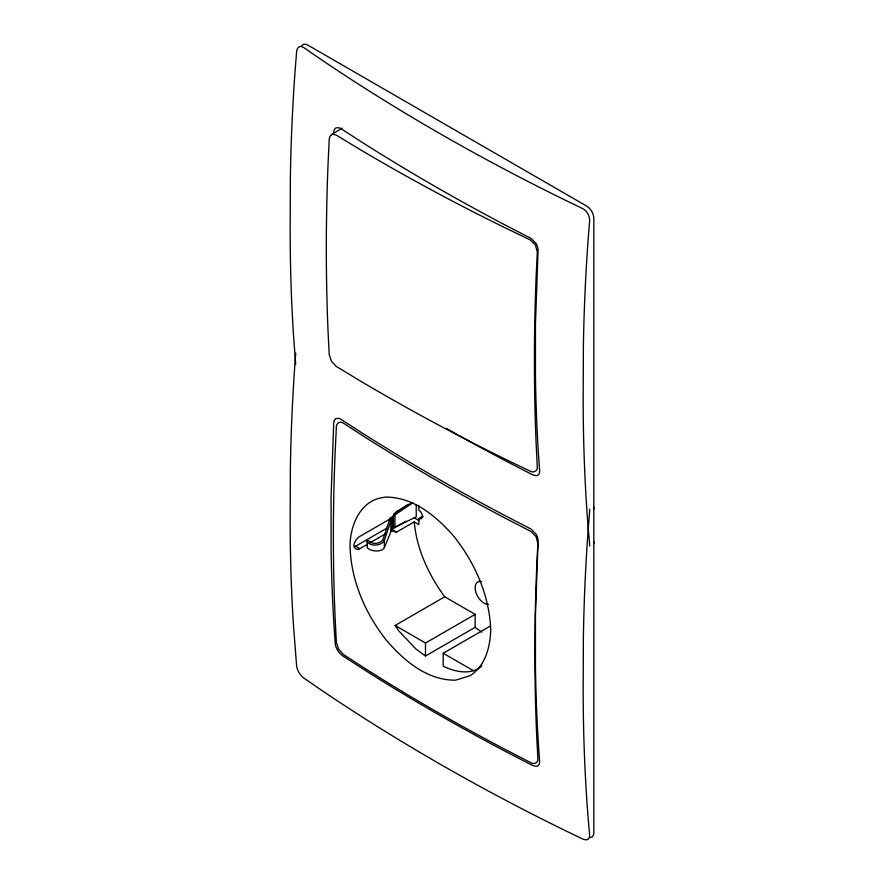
<?xml version="1.0" encoding="UTF-8"?>
<svg xmlns="http://www.w3.org/2000/svg" width="884" height="884" viewBox="0 0 884 884"><rect width="100%" height="100%" fill="white"/><g stroke="black" fill="none" stroke-linecap="round" stroke-linejoin="round"><path stroke-width="1.33" d="M389.932 521.217L389.932 518.709L383.059 539.339C380.33 544.157 372.098 544.887 368.54 540.599L366.993 540.997L367.346 547.55M367.324 547.55A8.895 4.696 4 0 0 376.451 551.008A8.895 4.696 4 0 0 384.363 547.561L384.385 540.102L391.855 518.046L394.96 514.853L412.872 502.786M390.187 520.521L390.529 517.284M384.385 547.561L391.258 530.72L391.258 519.483M391.258 530.72L391.513 518.753M391.513 530.135L391.855 518.046M391.855 529.56L392.297 517.35M392.297 529.019L392.839 516.687M392.839 528.499L393.457 528.002L393.457 516.035M393.457 528.002L394.96 527.14L394.96 514.853M295.753 353.125L295.112 361.213A1856.046 1071.596 -60 0 0 290.361 469.05L290.162 520.046A1856.013 1071.574 -60 0 0 293.333 623.397L296.604 665.751A9.978 4.663 59.7 0 0 303.742 678.006L319.533 688.879A2153.744 1243.445 0 0 0 563.727 829.866L582.578 838.982A9.978 5.669 51 0 0 589.617 834.916L588.114 817.766A1855.792 1071.452 -60 0 1 583.175 689.211L583.374 638.215A1855.803 1071.452 -60 0 1 588.114 530.378L589.617 511.504A9.978 6.763 60.4 0 0 589.529 509.162M331.467 134.688L329.986 136.39L329.213 139.329L328.03 164.512A2073.853 1156.99 -61.6 0 0 328.03 330.837L329.213 354.583L331.478 361.291L336.384 366.484L357.368 379.203A2081.301 1201.632 0 0 0 506.742 459.901L530.113 471.15C533.262 473.227 537.936 471.017 537.295 466.995L536.124 443.26A2073.853 1156.99 -61.6 0 1 536.124 276.935L537.295 251.752L535.35 244.846L530.113 239.851L506.742 228.602A2081.566 1201.787 0 0 1 357.368 147.904L336.384 135.186L332.937 134.235L331.467 134.688L342.174 128.092M393.623 514.09L408.187 504.289M411.889 502.786L396.518 511.659L390.905 518.455L359.865 536.378A7.492 3.724 -53.9 0 0 355.898 540.223A7.613 3.79 -53.9 0 0 353.854 545.185A7.613 4.939 -67 0 0 355.898 548.909A7.492 4.851 -67 0 0 359.865 548.655L367.026 544.522M354.252 546.798A7.525 4.343 -60 0 0 355.622 546.213L386.662 528.289M405.988 521.217L391.811 529.405L396.518 532.135L414.253 521.891L418.85 524.555L418.85 518.411L422.397 516.366A5.017 2.895 60 0 0 423.314 516.753M369.413 543.141L386.131 533.494M475.128 627.331L425.491 655.994L415.999 649.066L398.905 631.021L395.115 625.474L444.74 596.811L475.128 614.358L475.128 627.331L481.769 632.182M395.115 625.474L425.491 643.011L475.128 614.358M481.868 666.006C470.929 675.608 455.083 671.884 443.216 666.227L443.216 653.243L490.487 625.949M394.96 527.14L416.231 516.897L416.231 504.62M390.905 530.743L396.518 532.135M414.242 517.803L418.894 520.488M355.622 546.213L359.865 548.655M443.216 653.243L473.592 670.779M444.74 596.811C428.696 574.943 416.618 549.141 414.253 521.891M366.993 540.997L367.346 541.87M295.687 364.539L293.333 332.738A1856.013 1071.574 -60 0 1 290.162 229.387L290.361 178.391A1856.046 1071.596 -60 0 1 295.112 70.554L296.604 51.681A9.978 5.757 69.1 0 1 303.742 47.559L319.533 58.443A2153.744 1243.445 0 0 0 563.727 199.43L582.578 208.536A9.978 6.763 60.4 0 1 589.617 220.845L588.114 239.719A1855.803 1071.452 -60 0 0 583.374 347.556L583.175 398.551A1855.792 1071.452 -60 0 0 588.114 527.107L589.617 544.257A9.978 5.669 51 0 1 589.529 546.146M425.491 643.011L425.491 655.994M418.85 505.305L418.85 510.223A5.017 2.895 60 0 1 422.397 516.366A5.017 2.895 60 0 1 418.85 518.411M384.363 540.102A8.895 5.547 -4.3 0 1 376.451 545.008A8.895 5.547 -4.3 0 1 367.324 541.881M488.421 604.28A12.531 7.238 60 0 1 475.802 592.048A12.531 7.238 60 0 1 481.692 581.65M593.595 506.808A10.022 5.79 60 0 1 593.838 509.062M590.291 837.524A10.022 5.79 60 0 0 593.838 832.474L593.838 218.414A10.022 5.79 60 0 0 586.744 206.127L307.919 45.15A10.022 5.79 60 0 0 301.776 45.703M593.838 541.815A10.022 5.79 60 0 1 593.595 543.793M333.688 132.622A10 5.68 66.5 0 1 335.92 127.937L339.003 127.705L340.76 128.534L361.147 141.705A2159.192 1246.595 0 0 0 508.134 226.569L530.952 238.337L536.135 243.531A10 6.508 59.4 0 1 538.058 250.614L535.461 324.052L535.461 376.672A1858.168 1072.822 -60 0 0 538.422 453.835L539.616 470.774A9.989 5.702 52.6 0 1 536.301 475.691L532.621 474.818L509.714 463.006A2156.838 1245.247 0 0 1 459.205 435.657M458.022 434.994A2156.838 1245.247 0 0 1 446.21 428.331M535.461 614.711L535.461 667.332A1858.168 1072.822 -60 0 0 538.422 744.494L539.616 761.433A9.989 5.702 52.6 0 1 536.301 766.351L532.621 765.478L509.714 753.665A2156.838 1245.247 0 0 1 362.882 668.89L342.417 655.674L339.014 652.447A9.989 4.873 59.7 0 1 335.246 643.441L334.053 626.491A1858.411 1072.955 -60 0 1 331.091 549.34L331.091 496.709L333.688 423.27A10 5.68 66.5 0 1 335.92 418.596L339.003 418.364L340.76 419.193L361.147 432.364A2159.192 1246.595 0 0 0 508.134 517.228L530.952 528.997L536.135 534.19A10 6.508 59.4 0 1 538.058 541.273L535.461 614.711M336.362 427.116L335.147 452.276A2073.853 1197.345 -60 0 0 335.147 618.601L336.362 642.359L338.561 649.11L343.301 654.403L363.545 667.508A2081.566 1201.776 0 0 0 508.212 751.035L530.919 762.715C533.98 764.892 538.555 762.649 537.87 758.704L536.654 734.947A2073.853 1197.345 -60 0 1 536.654 568.622L537.87 543.461L536.002 536.511L530.919 531.417L508.212 519.737A2081.301 1201.621 0 0 1 363.545 436.21L343.301 423.104C340.252 420.563 335.986 423.348 336.362 427.116M490.719 629.905C490.2 647.022 485.438 665.807 470.144 675.707L455.569 680.172C426.574 680.47 402.905 659.818 385.247 638.9L384.518 637.85C364.65 611.839 351.246 580.324 350.075 547.362C349.666 526.013 360.252 499.604 384.518 497.316L385.247 497.084C414.209 496.852 437.878 517.471 455.569 538.356L456.288 539.428C476.144 565.428 489.548 596.976 490.719 629.905"/></g></svg>
